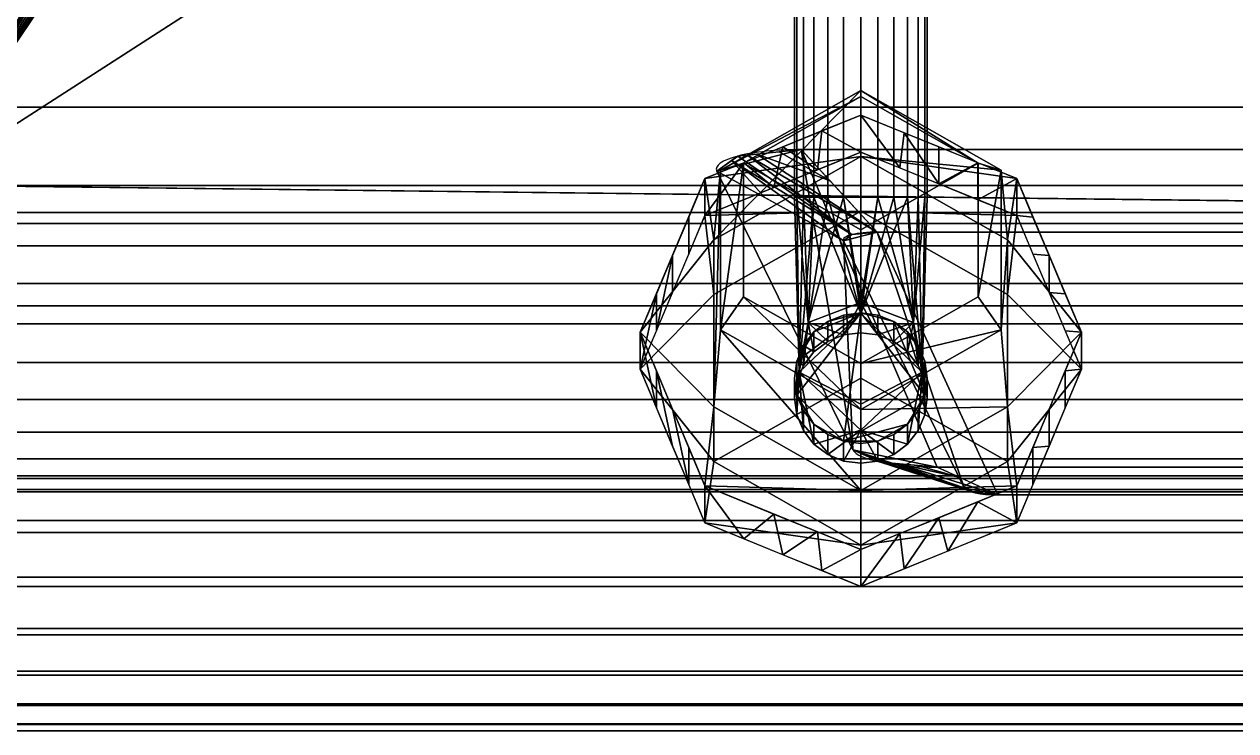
# Model space of a CAD drawing. Header units: millimetres. Extents: x 49 to 1035, y -694 to -49.
# Drawn here: x 801.2 to 872.5, y -642 to -600.4 of the extents above; entities that cross this region are included whole.
import ezdxf

# ---------------------------------------------------------------- set-up
doc = ezdxf.new("R2010")
doc.units = ezdxf.units.MM
for name, color, linetype in [('PQ_200_2D', 1, 'Continuous'), ('PQ_200_3D', 1, 'Continuous'), ('PQ_204_2D', 7, 'Continuous'), ('PQ_BLACK_3D', 250, 'Continuous'), ('PQ_WHITE_3D', 255, 'Continuous')]:
    doc.layers.add(name, color=color, linetype=linetype)

msp = doc.modelspace()

# ---------------------------------------------------------------- linework, layer by layer
at = {"layer": 'PQ_200_2D'}
for p, q in [((566.409, -627.939), (856.962, -627.939)), ((80.144, -642), (1003.856, -642))]:
    msp.add_line(p, q, dxfattribs=at)
at = {"layer": 'PQ_204_2D'}
for p, q in [((846.966, -607.795), (936.405, -607.795)), ((850.006, -625.462), (841.997, -609.072)), ((931.931, -612.649), (851.44, -612.649)), ((849.452, -613.159), (856.563, -627.711)), ((854.974, -626.483), (855.963, -626.483)), ((858.55, -628.119), (924.82, -628.119))]:
    msp.add_line(p, q, dxfattribs=at)
for centre, major_axis, start_param, end_param in [((846.966, -608.944), (5, 0), 1.570796, 3.253409), ((851.44, -613.108), (2, 0), 1.570796, 3.253409), ((854.974, -625.334), (5, 0), 3.253409, 4.712389), ((858.55, -627.66), (2, 0), 3.253409, 4.712389)]:
    msp.add_ellipse(centre, major_axis=major_axis, ratio=0.229793, start_param=start_param, end_param=end_param, dxfattribs=at)

# ---------------------------------------------------------------- meshes
at = {"layer": 'PQ_200_3D'}
mesh = msp.add_polyface(dxfattribs=at)
corners = [(102.742, -428.004, 983.772), (63.977, -500.909, 983.772), (57.313, -520.034, 983.772), (55.363, -540.193, 983.772), (58.237, -560.24, 983.772), (76.125, -627, 983.772), (1007.875, -627, 983.772), (1025.763, -560.24, 983.772), (1028.637, -540.193, 983.772), (1026.687, -520.034, 983.772), (1020.023, -500.909, 983.772), (981.258, -428.004, 983.772), (980, -428.004, 983.772), (980, -450.242, 983.772), (104, -450.242, 983.772), (104, -428.004, 983.772), (995.914, -617, 983.772), (88.086, -617, 983.772), (88.086, -463.652, 983.772), (995.914, -463.652, 983.772)]
mesh.append_faces([[corners[k] for k in face] for face in [(1, 18, 0), (11, 19, 10), (16, 10, 19)]], dxfattribs={"vtx0": -1, "vtx1": -1})
mesh.append_faces([[corners[k] for k in face] for face in [(17, 5, 6, 16), (1, 17, 18), (19, 13, 14, 18)]], dxfattribs={"vtx0": -1, "vtx2": -1})
mesh.append_faces([[corners[k] for k in face] for face in [(16, 6, 7, 10)]], dxfattribs={"vtx0": -1, "vtx2": -1, "vtx3": -1})
mesh.append_faces([[corners[k] for k in face] for face in [(4, 5, 17, 1)]], dxfattribs={"vtx1": -1, "vtx2": -1, "vtx3": -1})
mesh.append_faces([[corners[k] for k in face] for face in [(2, 3, 4, 1)]], dxfattribs={"vtx2": -1})
mesh.append_faces([[corners[k] for k in face] for face in [(14, 15, 0, 18), (11, 12, 13, 19)]], dxfattribs={"vtx2": -1, "vtx3": -1})
mesh.append_faces([[corners[k] for k in face] for face in [(7, 8, 9, 10)]], dxfattribs={"vtx3": -1})
mesh = msp.add_polyface(dxfattribs=at)
corners = [(63.977, -500.909, 931.05), (83.508, -464.177, 924.5), (1000.492, -464.177, 924.5), (1020.023, -500.909, 931.05), (1026.687, -520.034, 934.461), (1028.637, -540.193, 938.055), (1025.763, -560.24, 941.63), (1007.169, -629.633, 954.004), (76.831, -629.633, 954.004), (58.237, -560.24, 941.63), (55.363, -540.193, 938.055), (57.313, -520.034, 934.461)]
mesh.append_faces([[corners[k] for k in face] for face in [(5, 3, 4)]], dxfattribs={"vtx0": -1})
mesh.append_faces([[corners[k] for k in face] for face in [(9, 1, 8), (6, 3, 5)]], dxfattribs={"vtx0": -1, "vtx1": -1})
mesh.append_faces([[corners[k] for k in face] for face in [(9, 0, 1), (0, 9, 10), (6, 2, 3), (2, 6, 7)]], dxfattribs={"vtx0": -1, "vtx2": -1})
mesh.append_faces([[corners[k] for k in face] for face in [(7, 8, 1, 2)]], dxfattribs={"vtx1": -1, "vtx3": -1})
mesh.append_faces([[corners[k] for k in face] for face in [(10, 11, 0)]], dxfattribs={"vtx2": -1})
mesh = msp.add_polyface(dxfattribs=at)
corners = [(995.914, -463.652, 982.172), (88.086, -463.652, 982.172), (88.086, -617, 982.172), (995.914, -617, 982.172)]
mesh.append_faces([[corners[k] for k in face] for face in [(0, 1, 2, 3)]])
mesh = msp.add_polyface(dxfattribs=at)
corners = [(96.458, -612.146, 1213.391), (92.857, -542.742, 1194.833), (89.33, -473.34, 1176.276), (225.8, -473.34, 1176.276), (225.8, -609.9, 1212.791), (795.134, -609.9, 1212.791), (795.134, -473.34, 1176.276), (994.67, -473.34, 1176.276), (991.143, -542.742, 1194.833), (987.542, -612.146, 1213.391), (161.275, -517.105, 1187.978), (160.265, -517.233, 1188.013), (159.325, -517.61, 1188.113), (158.517, -518.208, 1188.273), (157.897, -518.989, 1188.482), (157.507, -519.897, 1188.725), (157.375, -520.872, 1188.986), (157.507, -521.848, 1189.246), (157.897, -522.756, 1189.489), (158.517, -523.537, 1189.698), (159.325, -524.135, 1189.858), (160.265, -524.512, 1189.959), (161.275, -524.64, 1189.993), (162.284, -524.512, 1189.959), (163.225, -524.135, 1189.858), (164.032, -523.537, 1189.698), (164.652, -522.756, 1189.489), (165.042, -521.848, 1189.246), (165.175, -520.872, 1188.986), (165.042, -519.897, 1188.725), (164.652, -518.989, 1188.482), (164.032, -518.208, 1188.273), (163.225, -517.61, 1188.113), (162.284, -517.233, 1188.013), (850.475, -517.105, 1187.978), (849.466, -517.233, 1188.013), (848.525, -517.61, 1188.113), (847.718, -518.208, 1188.273), (847.098, -518.989, 1188.482), (846.708, -519.897, 1188.725), (846.575, -520.872, 1188.986), (846.708, -521.848, 1189.246), (847.098, -522.756, 1189.489), (847.718, -523.537, 1189.698), (848.525, -524.135, 1189.858), (849.466, -524.512, 1189.959), (850.475, -524.64, 1189.993), (851.485, -524.512, 1189.959), (852.425, -524.135, 1189.858), (853.233, -523.537, 1189.698), (853.853, -522.756, 1189.489), (854.243, -521.848, 1189.246), (854.375, -520.872, 1188.986), (854.243, -519.897, 1188.725), (853.853, -518.989, 1188.482), (853.233, -518.208, 1188.273), (852.425, -517.61, 1188.113), (851.485, -517.233, 1188.013), (930.225, -517.105, 1187.978), (929.216, -517.233, 1188.013), (928.275, -517.61, 1188.113), (927.468, -518.208, 1188.273), (926.848, -518.989, 1188.482), (926.458, -519.897, 1188.725), (926.325, -520.872, 1188.986), (926.458, -521.848, 1189.246), (926.848, -522.756, 1189.489), (927.468, -523.537, 1189.698), (928.275, -524.135, 1189.858), (929.216, -524.512, 1189.959), (930.225, -524.64, 1189.993), (931.235, -524.512, 1189.959), (932.175, -524.135, 1189.858), (932.983, -523.537, 1189.698), (933.603, -522.756, 1189.489), (933.993, -521.848, 1189.246), (934.125, -520.872, 1188.986), (933.993, -519.897, 1188.725), (933.603, -518.989, 1188.482), (932.983, -518.208, 1188.273), (932.175, -517.61, 1188.113), (931.235, -517.233, 1188.013)]
mesh.append_faces([[corners[k] for k in face] for face in [(74, 8, 73), (47, 5, 46), (80, 7, 79), (77, 8, 76), (6, 41, 5), (42, 5, 41), (23, 4, 22), (21, 1, 20), (24, 4, 23), (20, 1, 19), (38, 6, 37), (41, 6, 40), (36, 6, 35), (16, 1, 15), (10, 3, 33), (11, 2, 10), (33, 3, 32)]], dxfattribs={"vtx0": -1, "vtx1": -1})
mesh.append_faces([[corners[k] for k in face] for face in [(68, 5, 48), (9, 5, 68), (4, 0, 22)]], dxfattribs={"vtx0": -1, "vtx1": -1, "vtx2": -1})
mesh.append_faces([[corners[k] for k in face] for face in [(9, 68, 69), (8, 71, 72), (8, 75, 76), (67, 49, 50, 66), (49, 67, 68, 48), (51, 65, 66, 50), (65, 51, 52, 64), (77, 7, 8), (7, 80, 81), (54, 62, 63, 53), (64, 52, 53, 63), (62, 54, 55, 61), (61, 55, 56, 60), (6, 57, 34), (6, 34, 35), (5, 43, 44), (0, 4, 5, 9), (4, 26, 27), (4, 25, 26), (27, 3, 4), (4, 24, 25), (21, 0, 1), (0, 21, 22), (1, 16, 17), (6, 38, 39), (3, 27, 28), (3, 30, 31), (10, 2, 3), (2, 12, 13)]], dxfattribs={"vtx0": -1, "vtx2": -1})
mesh.append_faces([[corners[k] for k in face] for face in [(8, 9, 71), (70, 71, 9), (69, 70, 9), (74, 75, 8), (72, 73, 8), (47, 48, 5), (78, 79, 7), (77, 78, 7), (58, 59, 7), (81, 58, 7), (44, 45, 5), (42, 43, 5), (45, 46, 5), (18, 19, 1), (17, 18, 1), (39, 40, 6), (28, 29, 3), (36, 37, 6), (29, 30, 3), (14, 15, 2), (13, 14, 2), (11, 12, 2), (1, 2, 15), (31, 32, 3)]], dxfattribs={"vtx1": -1, "vtx2": -1})
mesh.append_faces([[corners[k] for k in face] for face in [(6, 7, 59, 57)]], dxfattribs={"vtx1": -1, "vtx2": -1, "vtx3": -1})
mesh.append_faces([[corners[k] for k in face] for face in [(59, 60, 56, 57)]], dxfattribs={"vtx1": -1, "vtx3": -1})
mesh = msp.add_polyface(dxfattribs=at)
corners = [(850.475, -525.965, 1185.04), (849.466, -525.863, 1184.907), (848.525, -525.563, 1184.517), (847.718, -525.088, 1183.897), (847.098, -524.468, 1183.089), (846.708, -523.745, 1182.149), (846.575, -522.97, 1181.14), (846.708, -522.195, 1180.13), (847.098, -521.473, 1179.19), (847.718, -520.853, 1178.382), (848.525, -520.377, 1177.762), (849.466, -520.078, 1177.372), (850.475, -519.976, 1177.239), (850.475, -610.598, 1177.239), (849.466, -610.598, 1177.372), (848.525, -610.598, 1177.762), (847.718, -610.598, 1178.382), (847.098, -610.598, 1179.19), (846.708, -610.598, 1180.13), (846.575, -610.598, 1181.14), (846.708, -610.598, 1182.149), (847.098, -610.598, 1183.089), (847.718, -610.598, 1183.897), (848.525, -610.598, 1184.517), (849.466, -610.598, 1184.907), (850.475, -610.598, 1185.04)]
mesh.append_faces([[corners[k] for k in face] for face in [(13, 14, 11, 12)]], dxfattribs={"vtx1": -1})
mesh.append_faces([[corners[k] for k in face] for face in [(14, 15, 10, 11), (16, 17, 8, 9), (15, 16, 9, 10), (17, 18, 7, 8), (18, 19, 6, 7), (21, 22, 3, 4), (20, 21, 4, 5), (23, 24, 1, 2), (22, 23, 2, 3), (5, 6, 19, 20)]], dxfattribs={"vtx1": -1, "vtx3": -1})
mesh.append_faces([[corners[k] for k in face] for face in [(24, 25, 0, 1)]], dxfattribs={"vtx3": -1})
mesh = msp.add_polyface(dxfattribs=at)
corners = [(850.475, -519.976, 1177.239), (851.485, -520.078, 1177.372), (852.425, -520.377, 1177.762), (853.233, -520.853, 1178.382), (853.853, -521.473, 1179.19), (854.243, -522.195, 1180.13), (854.375, -522.97, 1181.14), (854.243, -523.745, 1182.149), (853.853, -524.468, 1183.089), (853.233, -525.088, 1183.897), (852.425, -525.563, 1184.517), (851.485, -525.863, 1184.907), (850.475, -525.965, 1185.04), (850.475, -610.598, 1185.04), (851.485, -610.598, 1184.907), (852.425, -610.598, 1184.517), (853.233, -610.598, 1183.897), (853.853, -610.598, 1183.089), (854.243, -610.598, 1182.149), (854.375, -610.598, 1181.14), (854.243, -610.598, 1180.13), (853.853, -610.598, 1179.19), (853.233, -610.598, 1178.382), (852.425, -610.598, 1177.762), (851.485, -610.598, 1177.372), (850.475, -610.598, 1177.239)]
mesh.append_faces([[corners[k] for k in face] for face in [(1, 24, 25, 0)]], dxfattribs={"vtx0": -1})
mesh.append_faces([[corners[k] for k in face] for face in [(11, 14, 15, 10), (8, 17, 18, 7), (9, 16, 17, 8), (10, 15, 16, 9), (19, 6, 7, 18), (4, 21, 22, 3), (5, 20, 21, 4), (2, 23, 24, 1), (3, 22, 23, 2), (20, 5, 6, 19)]], dxfattribs={"vtx0": -1, "vtx2": -1})
mesh.append_faces([[corners[k] for k in face] for face in [(12, 13, 14, 11)]], dxfattribs={"vtx2": -1})
mesh = msp.add_polyface(dxfattribs=at)
corners = [(76.87, -609.907, 1218.16), (55.165, -560.765, 1322.854), (1028.835, -560.765, 1322.854), (1007.13, -609.907, 1218.16)]
mesh.append_faces([[corners[k] for k in face] for face in [(0, 1, 2, 3)]])
mesh = msp.add_polyface(dxfattribs=at)
corners = [(87.169, -565.364, 1313.045), (91.892, -588.7, 1263.335), (96.458, -612.146, 1213.391), (987.542, -612.146, 1213.391), (992.108, -588.7, 1263.335), (996.831, -565.364, 1313.045), (996.63, -563.032, 1318.013), (996.417, -560.7, 1322.981), (87.583, -560.7, 1322.981), (87.37, -563.032, 1318.013)]
mesh.append_faces([[corners[k] for k in face] for face in [(4, 7, 8, 1)]], dxfattribs={"vtx0": -1, "vtx2": -1, "vtx3": -1})
mesh.append_faces([[corners[k] for k in face] for face in [(3, 4, 1, 2), (0, 1, 9)]], dxfattribs={"vtx1": -1})
mesh.append_faces([[corners[k] for k in face] for face in [(6, 7, 4), (8, 9, 1)]], dxfattribs={"vtx1": -1, "vtx2": -1})
mesh.append_faces([[corners[k] for k in face] for face in [(4, 5, 6)]], dxfattribs={"vtx2": -1})
mesh = msp.add_polyface(dxfattribs=at)
corners = [(51.695, -596.419, 1339.589), (55.691, -605.294, 1320.317), (1028.309, -605.294, 1320.317), (1032.305, -596.419, 1339.589)]
mesh.append_faces([[corners[k] for k in face] for face in [(0, 1, 2, 3)]])
mesh = msp.add_polyface(dxfattribs=at)
corners = [(55.691, -605.294, 1320.317), (75.574, -627.939, 1224.409), (1008.426, -627.939, 1224.409), (1028.309, -605.294, 1320.317)]
mesh.append_faces([[corners[k] for k in face] for face in [(0, 1, 2, 3)]])
mesh = msp.add_polyface(dxfattribs=at)
corners = [(76.87, -609.907, 1218.16), (1007.13, -609.907, 1218.16), (1006.762, -611.491, 1216.383), (1006.482, -613.454, 1215.034), (1006.308, -615.681, 1214.193), (1006.249, -618.045, 1213.907), (1006.304, -620.333, 1214.175), (1006.468, -622.497, 1214.963), (1006.73, -624.421, 1216.23), (1007.078, -626, 1217.906), (1007.492, -627.15, 1219.902), (1007.949, -627.808, 1222.11), (1008.426, -627.939, 1224.409), (75.574, -627.939, 1224.409), (76.051, -627.808, 1222.11), (76.508, -627.15, 1219.902), (76.922, -626, 1217.906), (77.27, -624.421, 1216.23), (77.532, -622.497, 1214.963), (77.696, -620.333, 1214.175), (77.751, -618.045, 1213.907), (77.692, -615.681, 1214.193), (77.518, -613.454, 1215.034), (77.238, -611.491, 1216.383)]
mesh.append_faces([[corners[k] for k in face] for face in [(2, 23, 0, 1)]], dxfattribs={"vtx0": -1})
mesh.append_faces([[corners[k] for k in face] for face in [(11, 14, 15, 10), (8, 17, 18, 7), (9, 16, 17, 8), (10, 15, 16, 9), (7, 18, 19, 6), (5, 20, 21, 4), (6, 19, 20, 5), (3, 22, 23, 2), (4, 21, 22, 3)]], dxfattribs={"vtx0": -1, "vtx2": -1})
mesh.append_faces([[corners[k] for k in face] for face in [(12, 13, 14, 11)]], dxfattribs={"vtx2": -1})
mesh = msp.add_polyface(dxfattribs=at)
corners = [(850.475, -610.598, 1185.04), (849.466, -610.598, 1184.907), (848.525, -610.598, 1184.517), (847.718, -610.598, 1183.897), (847.098, -610.598, 1183.089), (846.708, -610.598, 1182.149), (846.575, -610.598, 1181.14), (846.708, -610.598, 1180.13), (847.098, -610.598, 1179.19), (847.718, -610.598, 1178.382), (848.525, -610.598, 1177.762), (849.466, -610.598, 1177.372), (850.475, -610.598, 1177.239), (850.475, -616.803, 1174.346), (850.475, -618.575, 1167.733), (849.466, -618.706, 1167.71), (848.525, -619.089, 1167.642), (847.718, -619.7, 1167.535), (847.098, -620.495, 1167.394), (846.708, -621.421, 1167.231), (846.575, -622.415, 1167.056), (846.708, -623.41, 1166.88), (847.098, -624.336, 1166.717), (847.718, -625.131, 1166.577), (848.525, -625.742, 1166.469), (849.466, -626.125, 1166.402), (850.475, -626.256, 1166.379), (850.475, -622.778, 1179.36), (850.475, -624.301, 1173.676), (850.475, -617.445, 1181.847), (846.855, -620.901, 1177.785), (847.377, -617.975, 1175.33)]
mesh.append_faces([[corners[k] for k in face] for face in [(8, 31, 7), (10, 31, 9), (22, 30, 21), (11, 31, 10), (18, 31, 17), (5, 30, 4), (17, 31, 16), (2, 29, 1), (19, 31, 18), (20, 30, 19), (21, 30, 20)]], dxfattribs={"vtx0": -1, "vtx1": -1})
mesh.append_faces([[corners[k] for k in face] for face in [(31, 11, 13), (30, 29, 3), (19, 30, 31), (31, 30, 7), (30, 23, 28), (13, 15, 31)]], dxfattribs={"vtx0": -1, "vtx1": -1, "vtx2": -1})
mesh.append_faces([[corners[k] for k in face] for face in [(30, 27, 29), (28, 23, 24)]], dxfattribs={"vtx0": -1, "vtx2": -1})
mesh.append_faces([[corners[k] for k in face] for face in [(6, 7, 30), (8, 9, 31), (2, 3, 29), (3, 4, 30), (5, 6, 30), (15, 16, 31), (22, 23, 30), (24, 25, 28), (28, 27, 30)]], dxfattribs={"vtx1": -1, "vtx2": -1})
mesh.append_faces([[corners[k] for k in face] for face in [(25, 26, 28), (29, 0, 1), (11, 12, 13), (13, 14, 15)]], dxfattribs={"vtx2": -1})
mesh = msp.add_polyface(dxfattribs=at)
corners = [(850.475, -610.598, 1177.239), (851.485, -610.598, 1177.372), (852.425, -610.598, 1177.762), (853.233, -610.598, 1178.382), (853.853, -610.598, 1179.19), (854.243, -610.598, 1180.13), (854.375, -610.598, 1181.14), (854.243, -610.598, 1182.149), (853.853, -610.598, 1183.089), (853.233, -610.598, 1183.897), (852.425, -610.598, 1184.517), (851.485, -610.598, 1184.907), (850.475, -610.598, 1185.04), (850.475, -622.778, 1179.36), (850.475, -626.256, 1166.379), (851.485, -626.125, 1166.402), (852.425, -625.742, 1166.469), (853.233, -625.131, 1166.577), (853.853, -624.336, 1166.717), (854.243, -623.41, 1166.88), (854.375, -622.415, 1167.056), (854.243, -621.421, 1167.231), (853.853, -620.495, 1167.394), (853.233, -619.7, 1167.535), (852.425, -619.089, 1167.642), (851.485, -618.706, 1167.71), (850.475, -618.575, 1167.733), (850.475, -616.803, 1174.346), (850.475, -617.445, 1181.847), (850.475, -624.301, 1173.676), (854.096, -620.901, 1177.785), (853.573, -617.975, 1175.33)]
mesh.append_faces([[corners[k] for k in face] for face in [(15, 29, 14)]], dxfattribs={"vtx0": -1})
mesh.append_faces([[corners[k] for k in face] for face in [(16, 29, 15), (8, 30, 7), (4, 31, 3), (2, 31, 1), (3, 31, 2), (23, 31, 22), (22, 31, 21), (20, 30, 19)]], dxfattribs={"vtx0": -1, "vtx1": -1})
mesh.append_faces([[corners[k] for k in face] for face in [(30, 9, 28), (31, 30, 21), (1, 31, 27), (5, 30, 31), (17, 30, 29), (25, 27, 31)]], dxfattribs={"vtx0": -1, "vtx1": -1, "vtx2": -1})
mesh.append_faces([[corners[k] for k in face] for face in [(30, 6, 7), (30, 5, 6), (30, 13, 29), (30, 20, 21), (29, 16, 17), (31, 23, 24), (31, 24, 25)]], dxfattribs={"vtx0": -1, "vtx2": -1})
mesh.append_faces([[corners[k] for k in face] for face in [(26, 27, 25)]], dxfattribs={"vtx1": -1})
mesh.append_faces([[corners[k] for k in face] for face in [(10, 11, 28), (8, 9, 30), (9, 10, 28), (4, 5, 31), (28, 13, 30), (18, 19, 30), (17, 18, 30)]], dxfattribs={"vtx1": -1, "vtx2": -1})
mesh.append_faces([[corners[k] for k in face] for face in [(11, 12, 28), (27, 0, 1)]], dxfattribs={"vtx2": -1})
mesh = msp.add_polyface(dxfattribs=at)
corners = [(88.086, -617, 982.172), (88.086, -617, 983.772), (995.914, -617, 983.772), (995.914, -617, 982.172)]
mesh.append_faces([[corners[k] for k in face] for face in [(0, 1, 2, 3)]])
mesh = msp.add_polyface(dxfattribs=at)
corners = [(850.475, -625.088, 1159.751), (849.466, -624.957, 1159.774), (848.525, -624.573, 1159.842), (847.718, -623.963, 1159.949), (847.098, -623.167, 1160.09), (846.708, -622.241, 1160.253), (846.575, -621.247, 1160.428), (846.708, -620.253, 1160.604), (847.098, -619.326, 1160.767), (847.718, -618.531, 1160.907), (848.525, -617.921, 1161.015), (849.466, -617.537, 1161.082), (850.475, -617.406, 1161.105), (851.485, -617.537, 1161.082), (852.425, -617.921, 1161.015), (853.233, -618.531, 1160.907), (853.853, -619.326, 1160.767), (854.243, -620.253, 1160.604), (854.375, -621.247, 1160.428), (854.243, -622.241, 1160.253), (853.853, -623.167, 1160.09), (853.233, -623.963, 1159.949), (852.425, -624.573, 1159.842), (851.485, -624.957, 1159.774)]
mesh.append_faces([[corners[k] for k in face] for face in [(7, 5, 6), (9, 7, 8), (5, 3, 4), (3, 1, 2), (1, 23, 0), (16, 14, 15), (18, 16, 17), (23, 21, 22), (21, 19, 20)]], dxfattribs={"vtx0": -1})
mesh.append_faces([[corners[k] for k in face] for face in [(7, 9, 12), (7, 12, 5), (3, 5, 1), (1, 5, 12), (19, 12, 14), (19, 14, 16), (1, 21, 23), (1, 19, 21), (1, 12, 19)]], dxfattribs={"vtx0": -1, "vtx1": -1, "vtx2": -1})
mesh.append_faces([[corners[k] for k in face] for face in [(12, 9, 10)]], dxfattribs={"vtx0": -1, "vtx2": -1})
mesh.append_faces([[corners[k] for k in face] for face in [(18, 19, 16)]], dxfattribs={"vtx1": -1, "vtx2": -1})
mesh.append_faces([[corners[k] for k in face] for face in [(10, 11, 12), (12, 13, 14)]], dxfattribs={"vtx2": -1})
mesh = msp.add_polyface(dxfattribs=at)
corners = [(850.475, -617.406, 1161.105), (849.466, -617.537, 1161.082), (848.525, -617.921, 1161.015), (847.718, -618.531, 1160.907), (847.098, -619.326, 1160.767), (846.708, -620.253, 1160.604), (846.575, -621.247, 1160.428), (846.708, -622.241, 1160.253), (847.098, -623.167, 1160.09), (847.718, -623.963, 1159.949), (848.525, -624.573, 1159.842), (849.466, -624.957, 1159.774), (850.475, -625.088, 1159.751), (850.475, -626.256, 1166.379), (849.466, -626.125, 1166.402), (848.525, -625.742, 1166.469), (847.718, -625.131, 1166.577), (847.098, -624.336, 1166.717), (846.708, -623.41, 1166.88), (846.575, -622.415, 1167.056), (846.708, -621.421, 1167.231), (847.098, -620.495, 1167.394), (847.718, -619.7, 1167.535), (848.525, -619.089, 1167.642), (849.466, -618.706, 1167.71), (850.475, -618.575, 1167.733)]
mesh.append_faces([[corners[k] for k in face] for face in [(14, 11, 12, 13)]], dxfattribs={"vtx0": -1})
mesh.append_faces([[corners[k] for k in face] for face in [(22, 4, 21)]], dxfattribs={"vtx0": -1, "vtx1": -1})
mesh.append_faces([[corners[k] for k in face] for face in [(24, 1, 2, 23), (22, 3, 4), (23, 2, 3, 22), (6, 19, 20, 5), (18, 7, 8, 17), (17, 8, 9, 16), (15, 10, 11, 14), (16, 9, 10, 15), (7, 18, 19, 6)]], dxfattribs={"vtx0": -1, "vtx2": -1})
mesh.append_faces([[corners[k] for k in face] for face in [(4, 5, 21), (20, 21, 5)]], dxfattribs={"vtx1": -1, "vtx2": -1})
mesh.append_faces([[corners[k] for k in face] for face in [(25, 0, 1, 24)]], dxfattribs={"vtx2": -1})
mesh = msp.add_polyface(dxfattribs=at)
corners = [(850.475, -625.088, 1159.751), (851.485, -624.957, 1159.774), (852.425, -624.573, 1159.842), (853.233, -623.963, 1159.949), (853.853, -623.167, 1160.09), (854.243, -622.241, 1160.253), (854.375, -621.247, 1160.428), (854.243, -620.253, 1160.604), (853.853, -619.326, 1160.767), (853.233, -618.531, 1160.907), (852.425, -617.921, 1161.015), (851.485, -617.537, 1161.082), (850.475, -617.406, 1161.105), (850.475, -618.575, 1167.733), (851.485, -618.706, 1167.71), (852.425, -619.089, 1167.642), (853.233, -619.7, 1167.535), (853.853, -620.495, 1167.394), (854.243, -621.421, 1167.231), (854.375, -622.415, 1167.056), (854.243, -623.41, 1166.88), (853.853, -624.336, 1166.717), (853.233, -625.131, 1166.577), (852.425, -625.742, 1166.469), (851.485, -626.125, 1166.402), (850.475, -626.256, 1166.379)]
mesh.append_faces([[corners[k] for k in face] for face in [(14, 11, 12, 13)]], dxfattribs={"vtx0": -1})
mesh.append_faces([[corners[k] for k in face] for face in [(8, 18, 7), (9, 17, 8), (17, 9, 16)]], dxfattribs={"vtx0": -1, "vtx1": -1})
mesh.append_faces([[corners[k] for k in face] for face in [(24, 1, 2, 23), (22, 3, 4, 21), (23, 2, 3, 22), (21, 4, 5, 20), (6, 19, 20, 5), (15, 10, 11, 14), (16, 9, 10, 15), (8, 17, 18), (7, 18, 19, 6)]], dxfattribs={"vtx0": -1, "vtx2": -1})
mesh.append_faces([[corners[k] for k in face] for face in [(25, 0, 1, 24)]], dxfattribs={"vtx2": -1})
mesh = msp.add_polyface(dxfattribs=at)
corners = [(80.144, -642, 968.772), (80.036, -641.597, 965.317), (79.718, -640.409, 962.048), (79.206, -638.5, 959.141), (78.529, -635.973, 956.751), (77.723, -632.963, 955.008), (76.831, -629.633, 954.004), (1007.169, -629.633, 954.004), (1006.277, -632.963, 955.008), (1005.471, -635.973, 956.751), (1004.794, -638.5, 959.141), (1004.282, -640.409, 962.048), (1003.964, -641.597, 965.317), (1003.856, -642, 968.772), (1003.956, -641.624, 972.109), (1004.254, -640.515, 975.28), (1004.733, -638.727, 978.124), (1005.369, -636.352, 980.499), (1006.131, -633.508, 982.286), (1006.981, -630.338, 983.395), (1007.875, -627, 983.772), (76.125, -627, 983.772), (77.019, -630.338, 983.395), (77.869, -633.508, 982.286), (78.631, -636.352, 980.499), (79.267, -638.727, 978.124), (79.746, -640.515, 975.28), (80.044, -641.624, 972.109)]
mesh.append_faces([[corners[k] for k in face] for face in [(22, 19, 20, 21)]], dxfattribs={"vtx0": -1})
mesh.append_faces([[corners[k] for k in face] for face in [(5, 8, 9, 4), (3, 10, 11, 2), (1, 12, 13, 0), (2, 11, 12, 1), (4, 9, 10, 3), (0, 13, 14, 27), (26, 15, 16, 25), (27, 14, 15, 26), (24, 17, 18, 23), (23, 18, 19, 22), (25, 16, 17, 24)]], dxfattribs={"vtx0": -1, "vtx2": -1})
mesh.append_faces([[corners[k] for k in face] for face in [(6, 7, 8, 5)]], dxfattribs={"vtx2": -1})
at = {"layer": 'PQ_BLACK_3D'}
mesh = msp.add_polyface(dxfattribs=at)
corners = [(850.475, -633.511, 1155.219), (841.295, -629.767, 1155.88), (837.493, -620.726, 1157.474), (841.295, -611.685, 1159.068), (850.475, -607.941, 1159.728), (850.475, -605.763, 1147.376), (841.295, -609.507, 1146.716), (837.493, -618.548, 1145.122), (841.295, -627.589, 1143.528), (850.475, -631.333, 1142.867), (845.36, -610.027, 1159.36), (845.885, -607.635, 1147.046), (843.59, -608.571, 1146.881), (839.394, -616.206, 1158.271), (839.394, -614.028, 1145.919), (838.443, -616.288, 1145.52), (845.36, -629.246, 1143.235), (845.885, -631.639, 1155.55), (843.59, -630.703, 1155.715), (839.394, -623.068, 1144.325), (839.394, -625.246, 1156.677), (838.443, -622.986, 1157.075), (847.918, -608.984, 1159.544), (840.345, -611.767, 1146.317), (840.345, -613.945, 1158.669), (838.443, -618.466, 1157.872), (847.918, -630.29, 1143.051), (840.345, -625.328, 1143.926), (840.345, -627.506, 1156.278), (838.443, -620.808, 1144.723), (848.18, -606.699, 1147.211), (848.18, -632.575, 1155.384)]
mesh.append_faces([[corners[k] for k in face] for face in [(31, 9, 0), (30, 4, 5)]], dxfattribs={"vtx0": -1})
mesh.append_faces([[corners[k] for k in face] for face in [(16, 18, 8), (4, 30, 22), (9, 31, 26)]], dxfattribs={"vtx0": -1, "vtx1": -1})
mesh.append_faces([[corners[k] for k in face] for face in [(3, 12, 6), (15, 2, 25), (10, 11, 12), (21, 7, 29), (8, 18, 1), (17, 16, 26), (16, 17, 18), (19, 28, 20, 29), (25, 14, 15), (28, 19, 27), (29, 20, 21)]], dxfattribs={"vtx0": -1, "vtx2": -1})
mesh.append_faces([[corners[k] for k in face] for face in [(15, 7, 2), (21, 2, 7), (10, 22, 11), (3, 10, 12), (25, 13, 14), (30, 11, 22), (31, 17, 26)]], dxfattribs={"vtx1": -1, "vtx2": -1})
mesh.append_faces([[corners[k] for k in face] for face in [(24, 3, 6, 23), (13, 24, 23, 14), (1, 28, 27, 8)]], dxfattribs={"vtx1": -1, "vtx3": -1})
mesh = msp.add_polyface(dxfattribs=at)
corners = [(850.475, -631.333, 1142.867), (841.295, -627.589, 1143.528), (837.493, -618.548, 1145.122), (841.295, -609.507, 1146.716), (850.475, -605.763, 1147.376), (850.475, -608.196, 1143.901), (841.83, -613.112, 1143.034), (841.83, -622.942, 1141.301), (850.475, -627.858, 1140.434)]
mesh.append_faces([[corners[k] for k in face] for face in [(1, 8, 0)]], dxfattribs={"vtx0": -1})
mesh.append_faces([[corners[k] for k in face] for face in [(7, 2, 6)]], dxfattribs={"vtx0": -1, "vtx1": -1})
mesh.append_faces([[corners[k] for k in face] for face in [(6, 2, 3), (7, 1, 2)]], dxfattribs={"vtx0": -1, "vtx2": -1})
mesh.append_faces([[corners[k] for k in face] for face in [(5, 6, 3), (7, 8, 1)]], dxfattribs={"vtx1": -1, "vtx2": -1})
mesh.append_faces([[corners[k] for k in face] for face in [(3, 4, 5)]], dxfattribs={"vtx2": -1})
mesh = msp.add_polyface(dxfattribs=at)
corners = [(850.475, -607.941, 1159.728), (859.656, -611.685, 1159.068), (863.458, -620.726, 1157.474), (859.656, -629.767, 1155.88), (850.475, -633.511, 1155.219), (850.475, -631.333, 1142.867), (859.656, -627.589, 1143.528), (863.458, -618.548, 1145.122), (859.656, -609.507, 1146.716), (850.475, -605.763, 1147.376), (855.591, -631.424, 1155.587), (855.066, -629.461, 1143.198), (857.36, -628.525, 1143.363), (861.557, -625.246, 1156.677), (861.557, -623.068, 1144.325), (862.507, -620.808, 1144.723), (855.066, -609.813, 1159.398), (855.066, -607.635, 1147.046), (853.033, -606.806, 1147.192), (861.557, -614.028, 1145.919), (861.557, -616.206, 1158.271), (862.507, -618.466, 1157.872), (853.033, -632.468, 1155.403), (860.606, -625.328, 1143.926), (860.606, -627.506, 1156.278), (862.507, -622.986, 1157.075), (857.36, -610.749, 1159.233), (857.36, -608.571, 1146.881), (852.77, -608.877, 1159.563), (860.606, -611.767, 1146.317), (860.606, -613.945, 1158.669), (862.507, -616.288, 1145.52), (852.77, -630.397, 1143.033)]
mesh.append_faces([[corners[k] for k in face] for face in [(28, 9, 0), (32, 4, 5)]], dxfattribs={"vtx0": -1})
mesh.append_faces([[corners[k] for k in face] for face in [(9, 28, 18), (18, 16, 17), (4, 32, 22)]], dxfattribs={"vtx0": -1, "vtx1": -1})
mesh.append_faces([[corners[k] for k in face] for face in [(3, 12, 6), (10, 11, 12), (15, 2, 25), (23, 13, 24), (21, 7, 31, 20), (30, 19, 29, 1), (26, 8, 27), (16, 27, 17), (19, 30, 20), (13, 23, 14), (27, 16, 26)]], dxfattribs={"vtx0": -1, "vtx2": -1})
mesh.append_faces([[corners[k] for k in face] for face in [(15, 7, 2), (10, 22, 11), (21, 2, 7), (3, 10, 12), (31, 19, 20), (26, 1, 8), (28, 16, 18), (29, 8, 1), (32, 11, 22)]], dxfattribs={"vtx1": -1, "vtx2": -1})
mesh.append_faces([[corners[k] for k in face] for face in [(24, 3, 6, 23), (25, 13, 14, 15)]], dxfattribs={"vtx1": -1, "vtx3": -1})
mesh = msp.add_polyface(dxfattribs=at)
corners = [(850.475, -605.763, 1147.376), (859.656, -609.507, 1146.716), (863.458, -618.548, 1145.122), (859.656, -627.589, 1143.528), (850.475, -631.333, 1142.867), (850.475, -627.858, 1140.434), (859.121, -622.942, 1141.301), (859.121, -613.112, 1143.034), (850.475, -608.196, 1143.901)]
mesh.append_faces([[corners[k] for k in face] for face in [(1, 8, 0)]], dxfattribs={"vtx0": -1})
mesh.append_faces([[corners[k] for k in face] for face in [(7, 2, 6)]], dxfattribs={"vtx0": -1, "vtx1": -1})
mesh.append_faces([[corners[k] for k in face] for face in [(6, 2, 3), (7, 1, 2)]], dxfattribs={"vtx0": -1, "vtx2": -1})
mesh.append_faces([[corners[k] for k in face] for face in [(5, 6, 3), (7, 8, 1)]], dxfattribs={"vtx1": -1, "vtx2": -1})
mesh.append_faces([[corners[k] for k in face] for face in [(3, 4, 5)]], dxfattribs={"vtx2": -1})
mesh = msp.add_polyface(dxfattribs=at)
corners = [(850.475, -631.078, 1158.695), (841.83, -626.162, 1159.561), (841.83, -616.331, 1161.295), (850.475, -611.416, 1162.162), (850.475, -607.941, 1159.728), (841.295, -611.685, 1159.068), (837.493, -620.726, 1157.474), (841.295, -629.767, 1155.88), (850.475, -633.511, 1155.219)]
mesh.append_faces([[corners[k] for k in face] for face in [(0, 7, 8)]], dxfattribs={"vtx0": -1})
mesh.append_faces([[corners[k] for k in face] for face in [(7, 0, 1), (6, 1, 2)]], dxfattribs={"vtx0": -1, "vtx2": -1})
mesh.append_faces([[corners[k] for k in face] for face in [(4, 5, 3)]], dxfattribs={"vtx1": -1})
mesh.append_faces([[corners[k] for k in face] for face in [(2, 3, 5), (5, 6, 2), (6, 7, 1)]], dxfattribs={"vtx1": -1, "vtx2": -1})
mesh = msp.add_polyface(dxfattribs=at)
corners = [(850.006, -625.462, 1234.901), (841.997, -609.072, 1304.317), (843.238, -608.178, 1308.103), (846.966, -607.795, 1309.726), (936.405, -607.795, 1309.726), (940.133, -608.178, 1308.103), (941.374, -609.072, 1304.317), (933.365, -625.462, 1234.901), (931.729, -626.19, 1231.816), (928.396, -626.483, 1230.578), (854.974, -626.483, 1230.578), (851.642, -626.19, 1231.816)]
mesh.append_faces([[corners[k] for k in face] for face in [(3, 1, 2), (0, 10, 11)]], dxfattribs={"vtx0": -1})
mesh.append_faces([[corners[k] for k in face] for face in [(0, 3, 10), (9, 4, 7)]], dxfattribs={"vtx0": -1, "vtx1": -1, "vtx2": -1})
mesh.append_faces([[corners[k] for k in face] for face in [(4, 6, 7)]], dxfattribs={"vtx0": -1, "vtx2": -1})
mesh.append_faces([[corners[k] for k in face] for face in [(0, 1, 3)]], dxfattribs={"vtx1": -1, "vtx2": -1})
mesh.append_faces([[corners[k] for k in face] for face in [(3, 4, 9, 10)]], dxfattribs={"vtx1": -1, "vtx3": -1})
mesh.append_faces([[corners[k] for k in face] for face in [(4, 5, 6), (7, 8, 9)]], dxfattribs={"vtx2": -1})
mesh = msp.add_polyface(dxfattribs=at)
corners = [(849.452, -613.159, 1301.516), (849.949, -612.802, 1303.031), (851.44, -612.649, 1303.68), (846.966, -607.795, 1309.726), (843.238, -608.178, 1308.103), (841.997, -609.072, 1304.317), (842.866, -608.446, 1306.968), (844.827, -610.624, 1303.254), (842.431, -608.759, 1305.642), (848.664, -609.637, 1307.431), (844.356, -608.063, 1308.59), (843.797, -608.12, 1308.347), (845.661, -607.929, 1309.158)]
mesh.append_faces([[corners[k] for k in face] for face in [(2, 11, 1), (1, 6, 0)]], dxfattribs={"vtx0": -1, "vtx1": -1})
mesh.append_faces([[corners[k] for k in face] for face in [(2, 10, 11), (9, 12, 10), (1, 11, 4)]], dxfattribs={"vtx0": -1, "vtx2": -1})
mesh.append_faces([[corners[k] for k in face] for face in [(4, 6, 1), (7, 0, 6), (2, 9, 10)]], dxfattribs={"vtx1": -1, "vtx2": -1})
mesh.append_faces([[corners[k] for k in face] for face in [(8, 5, 7, 6), (9, 3, 12)]], dxfattribs={"vtx2": -1})
mesh = msp.add_polyface(dxfattribs=at)
corners = [(931.931, -612.649, 1303.68), (936.405, -607.795, 1309.726), (846.966, -607.795, 1309.726), (851.44, -612.649, 1303.68)]
mesh.append_faces([[corners[k] for k in face] for face in [(0, 1, 2, 3)]])
mesh = msp.add_polyface(dxfattribs=at)
corners = [(850.475, -611.416, 1162.162), (859.121, -616.331, 1161.295), (859.121, -626.162, 1159.561), (850.475, -631.078, 1158.695), (850.475, -633.511, 1155.219), (859.656, -629.767, 1155.88), (863.458, -620.726, 1157.474), (859.656, -611.685, 1159.068), (850.475, -607.941, 1159.728)]
mesh.append_faces([[corners[k] for k in face] for face in [(0, 7, 8)]], dxfattribs={"vtx0": -1})
mesh.append_faces([[corners[k] for k in face] for face in [(7, 0, 1), (6, 1, 2)]], dxfattribs={"vtx0": -1, "vtx2": -1})
mesh.append_faces([[corners[k] for k in face] for face in [(4, 5, 3)]], dxfattribs={"vtx1": -1})
mesh.append_faces([[corners[k] for k in face] for face in [(2, 3, 5), (5, 6, 2), (6, 7, 1)]], dxfattribs={"vtx1": -1, "vtx2": -1})
mesh = msp.add_polyface(dxfattribs=at)
corners = [(849.452, -613.159, 1301.516), (841.997, -609.072, 1304.317), (850.006, -625.462, 1234.901), (856.563, -627.711, 1239.886)]
mesh.append_faces([[corners[k] for k in face] for face in [(0, 1, 2), (2, 3, 0)]], dxfattribs={"vtx2": -1})
mesh = msp.add_polyface(dxfattribs=at)
corners = [(850.475, -621.247, 1160.428), (850.475, -611.416, 1162.162), (841.83, -616.331, 1161.295), (841.83, -626.162, 1159.561), (850.475, -631.078, 1158.695)]
mesh.append_faces([[corners[k] for k in face] for face in [(3, 4, 0)]], dxfattribs={"vtx2": -1})
mesh.append_faces([[corners[k] for k in face] for face in [(0, 1, 2, 3)]], dxfattribs={"vtx3": -1})
mesh = msp.add_polyface(dxfattribs=at)
corners = [(850.475, -621.247, 1160.428), (850.475, -631.078, 1158.695), (859.121, -626.162, 1159.561), (859.121, -616.331, 1161.295), (850.475, -611.416, 1162.162)]
mesh.append_faces([[corners[k] for k in face] for face in [(1, 2, 0)]], dxfattribs={"vtx1": -1})
mesh.append_faces([[corners[k] for k in face] for face in [(3, 4, 0, 2)]], dxfattribs={"vtx2": -1})
mesh = msp.add_polyface(dxfattribs=at)
corners = [(858.551, -628.119, 1238.156), (857.218, -628.002, 1238.652), (856.563, -627.711, 1239.886), (850.006, -625.462, 1234.901), (851.642, -626.19, 1231.816), (854.974, -626.483, 1230.578), (852.642, -626.278, 1231.444), (856.332, -627.104, 1233.455), (853.808, -626.38, 1231.011), (852.495, -626.316, 1236.793), (851.151, -625.972, 1232.741), (851.397, -626.081, 1232.279), (850.578, -625.717, 1233.821)]
mesh.append_faces([[corners[k] for k in face] for face in [(2, 11, 1), (1, 6, 0)]], dxfattribs={"vtx0": -1, "vtx1": -1})
mesh.append_faces([[corners[k] for k in face] for face in [(2, 10, 11), (9, 12, 10), (1, 11, 4), (7, 6, 8)]], dxfattribs={"vtx0": -1, "vtx2": -1})
mesh.append_faces([[corners[k] for k in face] for face in [(4, 6, 1), (7, 0, 6), (2, 9, 10)]], dxfattribs={"vtx1": -1, "vtx2": -1})
mesh.append_faces([[corners[k] for k in face] for face in [(8, 5, 7), (9, 3, 12)]], dxfattribs={"vtx2": -1})
mesh = msp.add_polyface(dxfattribs=at)
corners = [(858.551, -628.119, 1238.156), (854.974, -626.483, 1230.578), (928.396, -626.483, 1230.578), (924.82, -628.119, 1238.156)]
mesh.append_faces([[corners[k] for k in face] for face in [(0, 1, 2, 3)]])
at = {"layer": 'PQ_WHITE_3D'}
mesh = msp.add_polyface(dxfattribs=at)
corners = [(850.475, -627.858, 1140.434), (841.83, -622.942, 1141.301), (841.83, -613.112, 1143.034), (850.475, -608.196, 1143.901), (850.475, -604.32, 1119.345), (842.217, -609.015, 1118.517), (842.217, -618.406, 1116.861), (850.475, -623.102, 1116.033)]
mesh.append_faces([[corners[k] for k in face] for face in [(6, 1, 5)]], dxfattribs={"vtx0": -1, "vtx1": -1})
mesh.append_faces([[corners[k] for k in face] for face in [(5, 1, 2)]], dxfattribs={"vtx0": -1, "vtx2": -1})
mesh.append_faces([[corners[k] for k in face] for face in [(4, 5, 2), (0, 1, 6)]], dxfattribs={"vtx1": -1, "vtx2": -1})
mesh.append_faces([[corners[k] for k in face] for face in [(2, 3, 4), (6, 7, 0)]], dxfattribs={"vtx2": -1})
mesh = msp.add_polyface(dxfattribs=at)
corners = [(850.475, -623.102, 1116.033), (842.217, -618.406, 1116.861), (842.217, -609.015, 1118.517), (850.475, -604.32, 1119.345), (850.475, -604.669, 1112.369), (843.564, -608.599, 1111.676), (843.564, -616.458, 1110.29), (850.475, -620.388, 1109.597)]
mesh.append_faces([[corners[k] for k in face] for face in [(6, 1, 5)]], dxfattribs={"vtx0": -1, "vtx1": -1})
mesh.append_faces([[corners[k] for k in face] for face in [(5, 1, 2)]], dxfattribs={"vtx0": -1, "vtx2": -1})
mesh.append_faces([[corners[k] for k in face] for face in [(4, 5, 2), (0, 1, 6)]], dxfattribs={"vtx1": -1, "vtx2": -1})
mesh.append_faces([[corners[k] for k in face] for face in [(2, 3, 4), (6, 7, 0)]], dxfattribs={"vtx2": -1})
mesh = msp.add_polyface(dxfattribs=at)
corners = [(850.475, -620.388, 1109.597), (843.564, -616.458, 1110.29), (843.564, -608.599, 1111.676), (850.475, -604.669, 1112.369), (850.475, -612.528, 1110.983)]
mesh.append_faces([[corners[k] for k in face] for face in [(2, 3, 4)]], dxfattribs={"vtx2": -1})
mesh.append_faces([[corners[k] for k in face] for face in [(4, 0, 1, 2)]], dxfattribs={"vtx3": -1})
mesh = msp.add_polyface(dxfattribs=at)
corners = [(850.475, -604.32, 1119.345), (858.734, -609.015, 1118.517), (858.734, -618.406, 1116.861), (850.475, -623.102, 1116.033), (850.475, -620.388, 1109.597), (857.387, -616.458, 1110.29), (857.387, -608.599, 1111.676), (850.475, -604.669, 1112.369)]
mesh.append_faces([[corners[k] for k in face] for face in [(6, 1, 5)]], dxfattribs={"vtx0": -1, "vtx1": -1})
mesh.append_faces([[corners[k] for k in face] for face in [(5, 1, 2)]], dxfattribs={"vtx0": -1, "vtx2": -1})
mesh.append_faces([[corners[k] for k in face] for face in [(4, 5, 2), (0, 1, 6)]], dxfattribs={"vtx1": -1, "vtx2": -1})
mesh.append_faces([[corners[k] for k in face] for face in [(2, 3, 4), (6, 7, 0)]], dxfattribs={"vtx2": -1})
mesh = msp.add_polyface(dxfattribs=at)
corners = [(850.475, -608.196, 1143.901), (859.121, -613.112, 1143.034), (859.121, -622.942, 1141.301), (850.475, -627.858, 1140.434), (850.475, -623.102, 1116.033), (858.734, -618.406, 1116.861), (858.734, -609.015, 1118.517), (850.475, -604.32, 1119.345)]
mesh.append_faces([[corners[k] for k in face] for face in [(6, 1, 5)]], dxfattribs={"vtx0": -1, "vtx1": -1})
mesh.append_faces([[corners[k] for k in face] for face in [(5, 1, 2)]], dxfattribs={"vtx0": -1, "vtx2": -1})
mesh.append_faces([[corners[k] for k in face] for face in [(4, 5, 2), (0, 1, 6)]], dxfattribs={"vtx1": -1, "vtx2": -1})
mesh.append_faces([[corners[k] for k in face] for face in [(2, 3, 4), (6, 7, 0)]], dxfattribs={"vtx2": -1})
mesh = msp.add_polyface(dxfattribs=at)
corners = [(850.475, -604.669, 1112.369), (857.387, -608.599, 1111.676), (857.387, -616.458, 1110.29), (850.475, -620.388, 1109.597), (850.475, -612.528, 1110.983)]
mesh.append_faces([[corners[k] for k in face] for face in [(0, 1, 4)]], dxfattribs={"vtx1": -1})
mesh.append_faces([[corners[k] for k in face] for face in [(2, 3, 4, 1)]], dxfattribs={"vtx2": -1})
mesh = msp.add_polyface(dxfattribs=at)
corners = [(856.563, -627.711, 1239.886), (857.218, -628.002, 1238.652), (858.551, -628.119, 1238.156), (924.82, -628.119, 1238.156), (926.153, -628.002, 1238.652), (926.808, -627.711, 1239.886), (933.918, -613.159, 1301.516), (933.422, -612.802, 1303.031), (931.931, -612.649, 1303.68), (851.44, -612.649, 1303.68), (849.949, -612.802, 1303.031), (849.452, -613.159, 1301.516)]
mesh.append_faces([[corners[k] for k in face] for face in [(8, 6, 7), (5, 3, 4)]], dxfattribs={"vtx0": -1})
mesh.append_faces([[corners[k] for k in face] for face in [(0, 9, 11)]], dxfattribs={"vtx0": -1, "vtx1": -1})
mesh.append_faces([[corners[k] for k in face] for face in [(5, 8, 3), (2, 9, 0)]], dxfattribs={"vtx0": -1, "vtx1": -1, "vtx2": -1})
mesh.append_faces([[corners[k] for k in face] for face in [(3, 8, 9, 2)]], dxfattribs={"vtx0": -1, "vtx2": -1})
mesh.append_faces([[corners[k] for k in face] for face in [(5, 6, 8)]], dxfattribs={"vtx1": -1, "vtx2": -1})
mesh.append_faces([[corners[k] for k in face] for face in [(9, 10, 11), (0, 1, 2)]], dxfattribs={"vtx2": -1})

doc.saveas('drawing.dxf')
